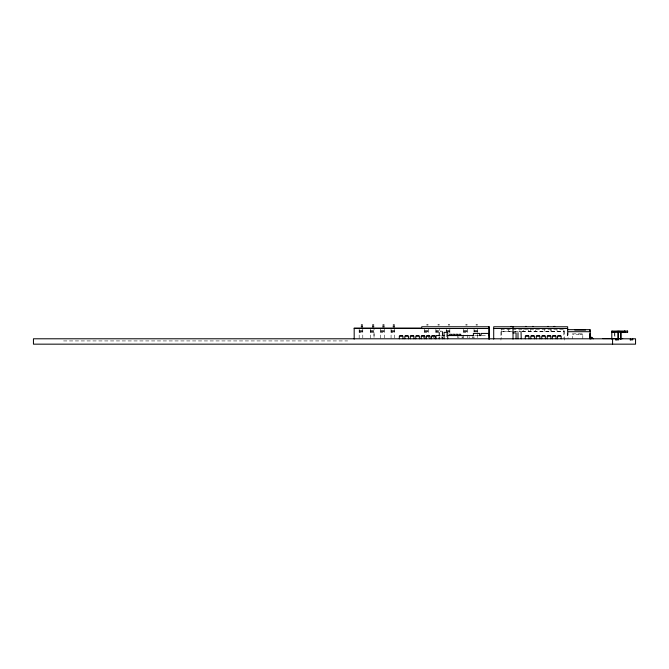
<?xml version="1.0" encoding="UTF-8"?>
<svg xmlns="http://www.w3.org/2000/svg" width="669" height="669" viewBox="0 0 669 669"><rect width="100%" height="100%" fill="white"/><g stroke="black" fill="none" stroke-linecap="round" stroke-linejoin="round"><path stroke-width="0.5" stroke-dasharray="3.35 2.51" d="M359.169 330.478L362.79 330.478M370.409 330.478L374.03 330.478M380.736 330.478L384.357 330.478M391.064 330.478L394.693 330.478M424.664 330.478L428.285 330.478M435.895 330.478L438.613 330.478M446.231 330.478L449.852 330.478M463.726 330.478L467.347 330.478M474.028 330.478L477.649 330.478M359.169 331.147L362.79 331.147M370.409 331.147L374.03 331.147M380.736 331.147L384.357 331.147M391.064 331.147L394.693 331.147M424.664 331.147L428.285 331.147M435.895 331.147L438.613 331.147M446.231 331.147L449.852 331.147M463.726 331.147L467.347 331.147M474.028 331.147L477.649 331.147M518.082 331.28L501.374 331.28L501.374 329.666M522.196 331.28L563.842 331.28L563.842 329.666M500.947 331.707L518.032 331.707M522.196 331.707L564.268 331.707M359.169 331.816L362.79 331.816L362.799 332.485L359.169 332.485M370.409 331.816L374.03 331.816L374.03 337.895L374.03 329.131M380.736 331.816L384.357 331.816L384.366 332.485L380.736 332.485M391.064 331.816L394.693 331.816L394.693 332.485L391.064 332.485M424.664 331.816L428.285 331.816L428.285 332.485L424.664 332.485M435.895 331.816L438.613 331.816M447.135 331.816L449.852 331.816L449.861 332.485M463.726 331.816L467.347 331.816L467.355 332.485L463.726 332.485M474.028 331.816L477.649 331.816M370.409 332.485L374.03 332.485M435.895 332.485L439.525 332.485M474.747 335.57L478.77 335.57M482.023 335.57L487.567 335.57M63.563 340.939L347.637 340.939M614.903 333.321L614.903 337.184M614.56 332.351L614.56 337.184M582.799 338.79L582.799 333.856L572.605 333.856L572.605 338.79M582.59 333.856L582.59 334.5L579.078 334.5L579.078 333.856M578.861 333.856L578.861 334.5L572.823 334.5L572.823 333.856M568.081 331.707L568.081 338.221M567.655 332.644L567.655 338.221M567.228 332.351L567.228 338.146M564.268 340.078L564.268 329.666L500.947 329.666L500.947 340.078M563.842 331.707L563.842 338.221M557.034 329.666L557.034 331.28M551.674 329.666L551.674 331.28M550.763 329.666L550.763 331.28M544.323 329.666L544.323 331.28M535.551 329.666L535.551 331.28M530.191 329.666L530.191 331.28M528.543 329.666L528.543 331.28M523.175 329.666L523.175 331.28M508.641 329.666L508.641 331.28M501.374 331.707L501.374 338.221M477.649 329.131L477.649 333.965M477.658 334.291L477.658 337.895M474.028 329.131L474.028 332.033M474.028 336.858L474.028 338.79M473.134 336.649L473.134 338.079M472.381 336.649L472.381 338.079M469.161 336.649L469.161 338.079M467.347 329.131L467.355 337.895M463.726 329.131L463.726 338.79M462.831 336.649L462.831 338.079M462.078 336.649L462.078 338.079M458.859 336.649L458.859 338.079M457.788 336.114L457.788 337.895M449.852 329.131L449.852 332.995M446.231 329.131L446.231 332.995M446.231 333.388L446.231 338.79M441.197 336.649L441.197 338.079M439.525 329.131L439.525 330.478M435.895 329.131L435.895 334.926M433.679 336.649L433.679 338.079M428.285 329.131L428.285 337.895M424.664 329.131L424.664 334.926M423.494 336.649L423.494 338.079M394.693 329.131L394.693 337.895M391.064 329.131L391.064 338.79M384.357 329.131L384.366 337.895M380.736 329.131L380.736 338.79M370.409 329.131L370.409 338.79M362.79 329.131L362.799 337.895M359.169 329.131L359.169 338.79"/><path stroke-width="1" d="M619.251 331.464L622.872 331.464M361.369 324.841L362.439 324.841M372.608 324.841L373.678 324.841M382.936 324.841L384.014 324.841M393.272 324.841L394.342 324.841M426.864 324.841L427.934 324.841M438.103 324.841L439.173 324.841M448.431 324.841L449.501 324.841M465.925 324.841L467.004 324.841M476.228 324.841L477.306 324.841M510.899 326.447L511.76 326.447M525.433 326.447L526.286 326.447M532.44 326.447L533.302 326.447M547.652 326.447L548.505 326.447M553.924 326.447L554.785 326.447M354.185 328.487L489.307 328.487M493.705 328.487L567.655 328.487M567.655 329.666L590.192 329.666L590.192 339.15M574.738 329.993L585.592 329.993M440.528 331.28L441.239 331.28M519.253 331.28L519.964 331.28M590.192 331.707L567.655 331.707L567.655 326.773L493.705 326.773L493.705 339.116M611.792 332.351L627.647 332.351L627.647 331.063L611.792 331.063L611.792 339.116M513.023 332.886L516.058 332.886L516.058 338.79M590.192 333.839L589.765 333.839L589.765 337.184M589.765 334.283L590.192 334.283M589.765 334.575L590.192 334.575M589.765 335.035L590.192 335.035M440.043 335.57L436.021 335.57L436.021 338.79M442.05 335.57L444.057 335.57M447.703 335.57L473.702 335.57M478.904 335.57L481.086 335.57L481.086 333.43L488.495 333.43L488.495 335.57L489.307 335.57M399.87 335.679L400.94 335.679M401.367 335.679L402.445 335.679M405.339 335.679L406.409 335.679M406.844 335.679L407.914 335.679M410.816 335.679L411.887 335.679M412.313 335.679L413.392 335.679M416.285 335.679L417.364 335.679M417.791 335.679L418.861 335.679M421.763 335.679L422.833 335.679M423.268 335.679L424.338 335.679M426.914 335.679L427.984 335.679M428.419 335.679L429.49 335.679M432.065 335.679L433.136 335.679M433.571 335.679L434.641 335.679M525.851 335.679L526.921 335.679M527.356 335.679L528.426 335.679M531.328 335.679L532.399 335.679M532.825 335.679L533.904 335.679M536.797 335.679L537.868 335.679M538.302 335.679L539.373 335.679M542.275 335.679L543.345 335.679M543.772 335.679L544.85 335.679M547.744 335.679L548.823 335.679M549.249 335.679L550.319 335.679M552.895 335.679L553.974 335.679M554.4 335.679L555.471 335.679M558.046 335.679L559.125 335.679M559.552 335.679L560.622 335.679M589.765 335.905L590.192 335.905M589.765 337.076L590.192 337.076M590.192 337.293L591.806 337.293L591.806 338.79M591.806 337.502L593.411 338.79M602.761 338.581L622.705 338.581M617.629 338.79L635.55 338.79L635.55 344.159L33.45 344.159L33.45 338.79L616.015 338.79L616.015 339.869M615.614 339.869L618.683 339.869M630.098 339.869L632.715 339.869L632.715 338.79M521.042 331.439L521.218 338.79M442.435 331.623L442.493 335.303M630.432 338.79L630.432 339.869M627.397 331.063L627.397 331.924M624.879 331.063L624.879 332.351M624.704 331.063L624.704 331.924L618.373 331.28L612.043 331.924L612.043 331.063M621.108 332.351L621.108 339.116M620.598 332.351L620.598 339.116M618.332 332.351L618.332 339.116M617.997 332.351L617.997 339.116M612.57 338.79L612.57 344.159M589.765 329.666L589.765 331.28M561.149 338.79L561.149 336.114L557.528 336.114L557.528 338.79M555.998 338.79L555.998 336.114L552.377 336.114L552.377 338.79M550.846 338.79L550.846 336.114L547.225 336.114L547.225 338.79M545.369 338.79L545.369 336.114L541.748 336.114L541.748 338.79M539.9 338.79L539.9 336.114L536.279 336.114L536.279 338.79M534.422 338.79L534.422 336.114L530.801 336.114L530.801 338.79M528.953 338.79L528.953 336.114L525.324 336.114L525.324 338.79M517.998 332.685L517.998 338.79M513.023 326.773L513.023 339.116M489.307 339.116L489.307 326.773L421.746 326.773L421.746 328.061L354.185 328.061L354.185 339.116M488.88 326.773L488.88 328.061M488.88 328.487L488.88 339.116M479.673 335.57L479.673 333.43L473.376 333.43L473.376 335.57M460.724 335.57L460.724 334.283L458.917 334.283L458.917 335.57M457.646 335.57L457.646 334.283L455.832 334.283L455.832 335.57M454.56 335.57L454.56 334.283L452.754 334.283L452.754 335.57M451.475 335.57L451.475 334.283L449.668 334.283L449.668 335.57M447.703 338.79L447.703 332.351L444.057 332.351L444.057 338.79M442.493 337.051L442.493 338.79M439.274 332.685L439.274 335.303M439.274 337.051L439.274 338.79M435.168 338.79L435.168 336.114L431.538 336.114L431.538 338.79M430.008 338.79L430.008 336.114L426.387 336.114L426.387 338.79M424.857 338.79L424.857 336.114L421.236 336.114L421.236 338.79M419.388 338.79L419.388 336.114L415.767 336.114L415.767 338.79M413.91 338.79L413.91 336.114L410.289 336.114L410.289 338.79M408.441 338.79L408.441 336.114L404.82 336.114L404.82 338.79M402.964 338.79L402.964 336.114L399.343 336.114L399.343 338.79M394.342 325.912L394.342 326.99M393.272 325.912L393.272 326.99M384.014 325.912L384.014 326.99M382.936 325.912L382.936 326.99M373.678 325.912L373.678 326.99M372.608 325.912L372.608 326.99M362.439 325.912L362.439 326.99M361.369 325.912L361.369 326.99"/></g></svg>
